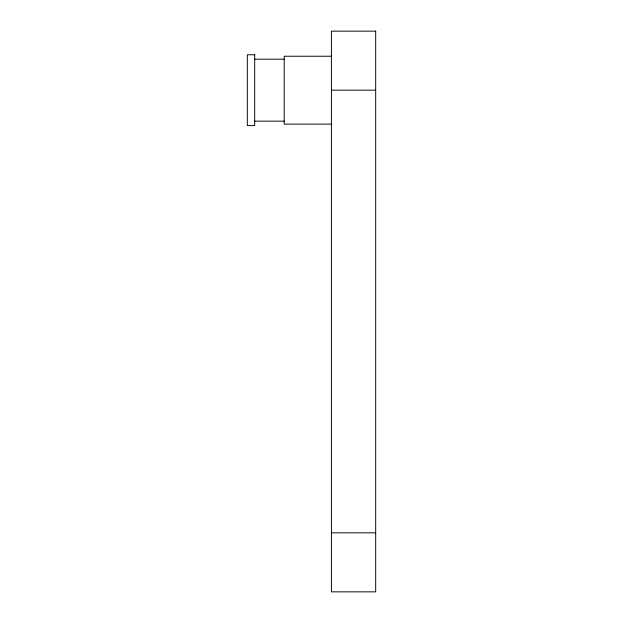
<?xml version="1.0" encoding="UTF-8"?>
<svg xmlns="http://www.w3.org/2000/svg" width="623" height="623" viewBox="0 0 623 623"><rect width="100%" height="100%" fill="white"/><g stroke="black" fill="none" stroke-linecap="round" stroke-linejoin="round"><path stroke-width="0.93" d="M331.42 56.234L284.205 56.234L284.205 124.109L331.42 124.109M254.69 59.185L284.205 59.185M331.42 90.171L375.685 90.171M254.69 121.158L284.205 121.158M331.42 532.829L375.685 532.829M375.685 31.15L331.42 31.15L331.42 591.85L375.685 591.85L375.685 31.15M254.69 54.762L247.315 54.762L247.315 125.581L254.69 125.581L254.69 54.762"/></g></svg>
